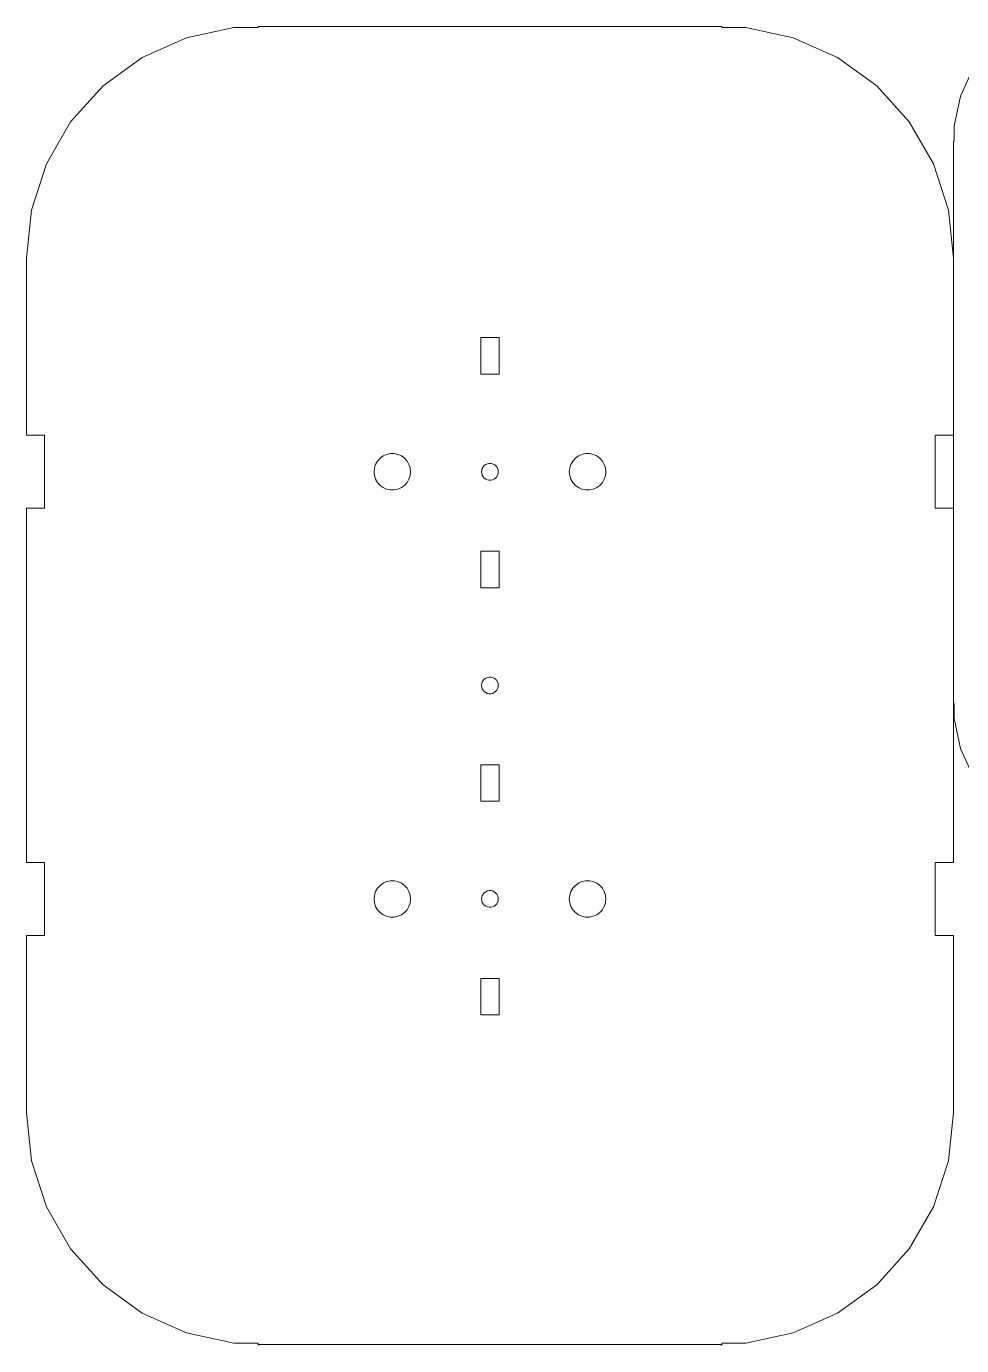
# Model space of a CAD drawing. Header units: centimetres. Extents: x -21.9 to 35.9, y -34.3 to 28.8.
# Drawn here: x -21.22 to -0.88, y -0.6 to 28.08 of the extents above; entities that cross this region are included whole.
import ezdxf

# ---------------------------------------------------------------- set-up
doc = ezdxf.new("R2010")
doc.units = ezdxf.units.CM
doc.header["$MEASUREMENT"] = 0
doc.layers.add('layer 1', color=7, linetype='Continuous')

msp = doc.modelspace()

# ---------------------------------------------------------------- linework, layer by layer
at = {"layer": 'layer 1', "color": 250, "lineweight": 9}
for points in [[(-18.7014, 27.40239), (-18.7014, 27.40239), (-17.73879, 27.83098), (-17.73879, 27.83098)], [(-17.73879, 27.83098), (-17.73879, 27.83098), (-16.70811, 28.05005), (-16.70811, 28.05005)], [(-16.70811, 28.05005), (-16.70811, 28.05005), (-16.18125, 28.05005), (-16.18125, 28.05005)], [(-16.18125, 28.05005), (-16.18125, 28.05005), (-16.18125, 28.07764), (-16.18125, 28.07764)], [(-16.18125, 28.07764), (-16.18125, 28.07764), (-6.10062, 28.07764), (-6.10062, 28.07764)], [(-6.10062, 28.07764), (-6.10062, 28.07764), (-6.10062, 28.05005), (-6.10062, 28.05005)], [(-6.10062, 28.05005), (-6.10062, 28.05005), (-5.57376, 28.05005), (-5.57376, 28.05005)], [(-5.57376, 28.05005), (-5.57376, 28.05005), (-4.54309, 27.83098), (-4.54309, 27.83098)], [(-4.54309, 27.83098), (-4.54309, 27.83098), (-3.58048, 27.40239), (-3.58048, 27.40239)], [(-19.55387, 26.78303), (-19.55387, 26.78303), (-18.7014, 27.40239), (-18.7014, 27.40239)], [(-3.58048, 27.40239), (-3.58048, 27.40239), (-2.72796, 26.78303), (-2.72796, 26.78303)], [(-0.90488, 26.56352), (-0.90488, 26.56352), (-0.63493, 27.16994), (-0.63493, 27.16994)], [(-20.25895, 25.99996), (-20.25895, 25.99996), (-19.55387, 26.78303), (-19.55387, 26.78303)], [(-2.72796, 26.78303), (-2.72796, 26.78303), (-2.02288, 25.99996), (-2.02288, 25.99996)], [(-1.04289, 25.91427), (-1.04289, 25.91427), (-0.90488, 26.56352), (-0.90488, 26.56352)], [(-20.78581, 25.0874), (-20.78581, 25.0874), (-20.25895, 25.99996), (-20.25895, 25.99996)], [(-2.02288, 25.99996), (-2.02288, 25.99996), (-1.49606, 25.0874), (-1.49606, 25.0874)], [(-1.04289, 25.58242), (-1.04289, 25.58242), (-1.04289, 25.91427), (-1.04289, 25.91427)], [(-1.06033, 23.03732), (-1.06033, 23.03732), (-1.06033, 25.58242), (-1.06033, 25.58242)], [(-1.06025, 25.58242), (-1.06025, 25.58242), (-1.04289, 25.58242), (-1.04289, 25.58242)], [(-21.11142, 24.08527), (-21.11142, 24.08527), (-20.78581, 25.0874), (-20.78581, 25.0874)], [(-1.49606, 25.0874), (-1.49606, 25.0874), (-1.17043, 24.08527), (-1.17043, 24.08527)], [(-21.22156, 23.03732), (-21.22156, 23.03732), (-21.11142, 24.08527), (-21.11142, 24.08527)], [(-1.17043, 24.08527), (-1.17043, 24.08527), (-1.06025, 23.03732), (-1.06025, 23.03732)], [(-21.22156, 19.18764), (-21.22156, 19.18764), (-21.22156, 23.03732), (-21.22156, 23.03732)], [(-1.06025, 23.03732), (-1.06025, 23.03732), (-1.06025, 19.18764), (-1.06025, 19.18764)], [(-11.33937, 20.51717), (-11.33937, 20.51717), (-11.33937, 21.31092), (-11.33937, 21.31092)], [(-11.33937, 21.31092), (-11.33937, 21.31092), (-10.9425, 21.31092), (-10.9425, 21.31092)], [(-10.9425, 21.31092), (-10.9425, 21.31092), (-10.9425, 20.51717), (-10.9425, 20.51717)], [(-10.9425, 20.51717), (-10.9425, 20.51717), (-11.33937, 20.51717), (-11.33937, 20.51717)], [(-20.82469, 19.18764), (-20.82469, 19.18764), (-21.22156, 19.18764), (-21.22156, 19.18764)], [(-20.82469, 17.60014), (-20.82469, 17.60014), (-20.82469, 19.18764), (-20.82469, 19.18764)], [(-1.06025, 19.18764), (-1.06025, 19.18764), (-1.45713, 19.18764), (-1.45713, 19.18764)], [(-1.45713, 19.18764), (-1.45713, 19.18764), (-1.45713, 17.60014), (-1.45713, 17.60014)], [(-1.06025, 17.60014), (-1.06025, 17.60014), (-1.06025, 19.18764), (-1.06025, 19.18764)], [(-13.5853, 18.62719), (-13.5853, 18.62719), (-13.52978, 18.68882), (-13.52978, 18.68882)], [(-13.52978, 18.68882), (-13.52978, 18.68882), (-13.46265, 18.7376), (-13.46265, 18.7376)], [(-13.46265, 18.7376), (-13.46265, 18.7376), (-13.38686, 18.77133), (-13.38686, 18.77133)], [(-13.38686, 18.77133), (-13.38686, 18.77133), (-13.3057, 18.7886), (-13.3057, 18.7886)], [(-13.3057, 18.7886), (-13.3057, 18.7886), (-13.22274, 18.7886), (-13.22274, 18.7886)], [(-13.22274, 18.7886), (-13.22274, 18.7886), (-13.14157, 18.77133), (-13.14157, 18.77133)], [(-13.14157, 18.77133), (-13.14157, 18.77133), (-13.06578, 18.7376), (-13.06578, 18.7376)], [(-13.06578, 18.7376), (-13.06578, 18.7376), (-12.99865, 18.68882), (-12.99865, 18.68882)], [(-12.99865, 18.68882), (-12.99865, 18.68882), (-12.94313, 18.62719), (-12.94313, 18.62719)], [(-9.33873, 18.62719), (-9.33873, 18.62719), (-9.28322, 18.68882), (-9.28322, 18.68882)], [(-9.28322, 18.68882), (-9.28322, 18.68882), (-9.21609, 18.7376), (-9.21609, 18.7376)], [(-9.21609, 18.7376), (-9.21609, 18.7376), (-9.1403, 18.77133), (-9.1403, 18.77133)], [(-9.1403, 18.77133), (-9.1403, 18.77133), (-9.05913, 18.7886), (-9.05913, 18.7886)], [(-9.05913, 18.7886), (-9.05913, 18.7886), (-8.97617, 18.7886), (-8.97617, 18.7886)], [(-8.97617, 18.7886), (-8.97617, 18.7886), (-8.89501, 18.77133), (-8.89501, 18.77133)], [(-8.89501, 18.77133), (-8.89501, 18.77133), (-8.81921, 18.7376), (-8.81921, 18.7376)], [(-8.81921, 18.7376), (-8.81921, 18.7376), (-8.75208, 18.68882), (-8.75208, 18.68882)], [(-8.75208, 18.68882), (-8.75208, 18.68882), (-8.69657, 18.62719), (-8.69657, 18.62719)], [(-13.66109, 18.39389), (-13.66109, 18.39389), (-13.65241, 18.4764), (-13.65241, 18.4764)], [(-13.65241, 18.31138), (-13.65241, 18.31138), (-13.66109, 18.39389), (-13.66109, 18.39389)], [(-13.65241, 18.4764), (-13.65241, 18.4764), (-13.62678, 18.55532), (-13.62678, 18.55532)], [(-13.62678, 18.55532), (-13.62678, 18.55532), (-13.5853, 18.62719), (-13.5853, 18.62719)], [(-12.94313, 18.62719), (-12.94313, 18.62719), (-12.90165, 18.55532), (-12.90165, 18.55532)], [(-12.90165, 18.55532), (-12.90165, 18.55532), (-12.87602, 18.4764), (-12.87602, 18.4764)], [(-12.87602, 18.4764), (-12.87602, 18.4764), (-12.86734, 18.39389), (-12.86734, 18.39389)], [(-12.86734, 18.39389), (-12.86734, 18.39389), (-12.87602, 18.31138), (-12.87602, 18.31138)], [(-11.32349, 18.39389), (-11.32349, 18.39389), (-11.31951, 18.43187), (-11.31951, 18.43187)], [(-11.31951, 18.35595), (-11.31951, 18.35595), (-11.32349, 18.39389), (-11.32349, 18.39389)], [(-11.31951, 18.43187), (-11.31951, 18.43187), (-11.30771, 18.46816), (-11.30771, 18.46816)], [(-11.30771, 18.46816), (-11.30771, 18.46816), (-11.28862, 18.50122), (-11.28862, 18.50122)], [(-11.28862, 18.50122), (-11.28862, 18.50122), (-11.2631, 18.52956), (-11.2631, 18.52956)], [(-11.2631, 18.52956), (-11.2631, 18.52956), (-11.23221, 18.552), (-11.23221, 18.552)], [(-11.23221, 18.552), (-11.23221, 18.552), (-11.19735, 18.56754), (-11.19735, 18.56754)], [(-11.19735, 18.56754), (-11.19735, 18.56754), (-11.16002, 18.57546), (-11.16002, 18.57546)], [(-11.16002, 18.57546), (-11.16002, 18.57546), (-11.12185, 18.57546), (-11.12185, 18.57546)], [(-11.12185, 18.57546), (-11.12185, 18.57546), (-11.08452, 18.56754), (-11.08452, 18.56754)], [(-11.08452, 18.56754), (-11.08452, 18.56754), (-11.04966, 18.552), (-11.04966, 18.552)], [(-11.04966, 18.552), (-11.04966, 18.552), (-11.01877, 18.52956), (-11.01877, 18.52956)], [(-11.01877, 18.52956), (-11.01877, 18.52956), (-10.99324, 18.50122), (-10.99324, 18.50122)], [(-10.99324, 18.50122), (-10.99324, 18.50122), (-10.97415, 18.46816), (-10.97415, 18.46816)], [(-10.97415, 18.46816), (-10.97415, 18.46816), (-10.96236, 18.43187), (-10.96236, 18.43187)], [(-10.96236, 18.43187), (-10.96236, 18.43187), (-10.95838, 18.39389), (-10.95838, 18.39389)], [(-10.95838, 18.39389), (-10.95838, 18.39389), (-10.96236, 18.35595), (-10.96236, 18.35595)], [(-9.41453, 18.39389), (-9.41453, 18.39389), (-9.40585, 18.4764), (-9.40585, 18.4764)], [(-9.40585, 18.31138), (-9.40585, 18.31138), (-9.41453, 18.39389), (-9.41453, 18.39389)], [(-9.40585, 18.4764), (-9.40585, 18.4764), (-9.38021, 18.55532), (-9.38021, 18.55532)], [(-9.38021, 18.55532), (-9.38021, 18.55532), (-9.33873, 18.62719), (-9.33873, 18.62719)], [(-8.69657, 18.62719), (-8.69657, 18.62719), (-8.65509, 18.55532), (-8.65509, 18.55532)], [(-8.65509, 18.55532), (-8.65509, 18.55532), (-8.62946, 18.4764), (-8.62946, 18.4764)], [(-8.62946, 18.4764), (-8.62946, 18.4764), (-8.62078, 18.39389), (-8.62078, 18.39389)], [(-8.62078, 18.39389), (-8.62078, 18.39389), (-8.62946, 18.31138), (-8.62946, 18.31138)], [(-13.62678, 18.23248), (-13.62678, 18.23248), (-13.65241, 18.31138), (-13.65241, 18.31138)], [(-13.5853, 18.16062), (-13.5853, 18.16062), (-13.62678, 18.23248), (-13.62678, 18.23248)], [(-13.52978, 18.09897), (-13.52978, 18.09897), (-13.5853, 18.16062), (-13.5853, 18.16062)], [(-13.46265, 18.05019), (-13.46265, 18.05019), (-13.52978, 18.09897), (-13.52978, 18.09897)], [(-12.99865, 18.09897), (-12.99865, 18.09897), (-13.06578, 18.05019), (-13.06578, 18.05019)], [(-12.94313, 18.16062), (-12.94313, 18.16062), (-12.99865, 18.09897), (-12.99865, 18.09897)], [(-12.90165, 18.23248), (-12.90165, 18.23248), (-12.94313, 18.16062), (-12.94313, 18.16062)], [(-12.87602, 18.31138), (-12.87602, 18.31138), (-12.90165, 18.23248), (-12.90165, 18.23248)], [(-11.30771, 18.31965), (-11.30771, 18.31965), (-11.31951, 18.35595), (-11.31951, 18.35595)], [(-11.28862, 18.28657), (-11.28862, 18.28657), (-11.30771, 18.31965), (-11.30771, 18.31965)], [(-11.2631, 18.25823), (-11.2631, 18.25823), (-11.28862, 18.28657), (-11.28862, 18.28657)], [(-11.23221, 18.23579), (-11.23221, 18.23579), (-11.2631, 18.25823), (-11.2631, 18.25823)], [(-11.19735, 18.22025), (-11.19735, 18.22025), (-11.23221, 18.23579), (-11.23221, 18.23579)], [(-11.16002, 18.21234), (-11.16002, 18.21234), (-11.19735, 18.22025), (-11.19735, 18.22025)], [(-11.12185, 18.21234), (-11.12185, 18.21234), (-11.16002, 18.21234), (-11.16002, 18.21234)], [(-11.08452, 18.22025), (-11.08452, 18.22025), (-11.12185, 18.21234), (-11.12185, 18.21234)], [(-11.04966, 18.23579), (-11.04966, 18.23579), (-11.08452, 18.22025), (-11.08452, 18.22025)], [(-11.01877, 18.25823), (-11.01877, 18.25823), (-11.04966, 18.23579), (-11.04966, 18.23579)], [(-10.99324, 18.28657), (-10.99324, 18.28657), (-11.01877, 18.25823), (-11.01877, 18.25823)], [(-10.97415, 18.31965), (-10.97415, 18.31965), (-10.99324, 18.28657), (-10.99324, 18.28657)], [(-10.96236, 18.35595), (-10.96236, 18.35595), (-10.97415, 18.31965), (-10.97415, 18.31965)], [(-9.38021, 18.23248), (-9.38021, 18.23248), (-9.40585, 18.31138), (-9.40585, 18.31138)], [(-9.33873, 18.16062), (-9.33873, 18.16062), (-9.38021, 18.23248), (-9.38021, 18.23248)], [(-9.28322, 18.09897), (-9.28322, 18.09897), (-9.33873, 18.16062), (-9.33873, 18.16062)], [(-9.21609, 18.05019), (-9.21609, 18.05019), (-9.28322, 18.09897), (-9.28322, 18.09897)], [(-8.75208, 18.09897), (-8.75208, 18.09897), (-8.81921, 18.05019), (-8.81921, 18.05019)], [(-8.69657, 18.16062), (-8.69657, 18.16062), (-8.75208, 18.09897), (-8.75208, 18.09897)], [(-8.65509, 18.23248), (-8.65509, 18.23248), (-8.69657, 18.16062), (-8.69657, 18.16062)], [(-8.62946, 18.31138), (-8.62946, 18.31138), (-8.65509, 18.23248), (-8.65509, 18.23248)], [(-13.38686, 18.01646), (-13.38686, 18.01646), (-13.46265, 18.05019), (-13.46265, 18.05019)], [(-13.3057, 17.99919), (-13.3057, 17.99919), (-13.38686, 18.01646), (-13.38686, 18.01646)], [(-13.22274, 17.99919), (-13.22274, 17.99919), (-13.3057, 17.99919), (-13.3057, 17.99919)], [(-13.14157, 18.01646), (-13.14157, 18.01646), (-13.22274, 17.99919), (-13.22274, 17.99919)], [(-13.06578, 18.05019), (-13.06578, 18.05019), (-13.14157, 18.01646), (-13.14157, 18.01646)], [(-9.1403, 18.01646), (-9.1403, 18.01646), (-9.21609, 18.05019), (-9.21609, 18.05019)], [(-9.05913, 17.99919), (-9.05913, 17.99919), (-9.1403, 18.01646), (-9.1403, 18.01646)], [(-8.97617, 17.99919), (-8.97617, 17.99919), (-9.05913, 17.99919), (-9.05913, 17.99919)], [(-8.89501, 18.01646), (-8.89501, 18.01646), (-8.97617, 17.99919), (-8.97617, 17.99919)], [(-8.81921, 18.05019), (-8.81921, 18.05019), (-8.89501, 18.01646), (-8.89501, 18.01646)], [(-21.22156, 9.90076), (-21.22156, 9.90076), (-21.22156, 17.60014), (-21.22156, 17.60014)], [(-21.22156, 17.60014), (-21.22156, 17.60014), (-20.82469, 17.60014), (-20.82469, 17.60014)], [(-1.45713, 17.60014), (-1.45713, 17.60014), (-1.06025, 17.60014), (-1.06025, 17.60014)], [(-1.06025, 17.60014), (-1.06025, 17.60014), (-1.06025, 9.90076), (-1.06025, 9.90076)], [(-11.33937, 15.87373), (-11.33937, 15.87373), (-11.33937, 16.66748), (-11.33937, 16.66748)], [(-11.33937, 16.66748), (-11.33937, 16.66748), (-10.9425, 16.66748), (-10.9425, 16.66748)], [(-10.9425, 16.66748), (-10.9425, 16.66748), (-10.9425, 15.87373), (-10.9425, 15.87373)], [(-10.9425, 15.87373), (-10.9425, 15.87373), (-11.33937, 15.87373), (-11.33937, 15.87373)], [(-11.32349, 13.75045), (-11.32349, 13.75045), (-11.31951, 13.78843), (-11.31951, 13.78843)], [(-11.31951, 13.78843), (-11.31951, 13.78843), (-11.30771, 13.82472), (-11.30771, 13.82472)], [(-11.30771, 13.82472), (-11.30771, 13.82472), (-11.28862, 13.85778), (-11.28862, 13.85778)], [(-11.28862, 13.85778), (-11.28862, 13.85778), (-11.2631, 13.88612), (-11.2631, 13.88612)], [(-11.2631, 13.88612), (-11.2631, 13.88612), (-11.23221, 13.90856), (-11.23221, 13.90856)], [(-11.23221, 13.90856), (-11.23221, 13.90856), (-11.19735, 13.9241), (-11.19735, 13.9241)], [(-11.19735, 13.9241), (-11.19735, 13.9241), (-11.16002, 13.93202), (-11.16002, 13.93202)], [(-11.16002, 13.93202), (-11.16002, 13.93202), (-11.12185, 13.93202), (-11.12185, 13.93202)], [(-11.12185, 13.93202), (-11.12185, 13.93202), (-11.08452, 13.9241), (-11.08452, 13.9241)], [(-11.08452, 13.9241), (-11.08452, 13.9241), (-11.04966, 13.90856), (-11.04966, 13.90856)], [(-11.04966, 13.90856), (-11.04966, 13.90856), (-11.01877, 13.88612), (-11.01877, 13.88612)], [(-11.01877, 13.88612), (-11.01877, 13.88612), (-10.99324, 13.85778), (-10.99324, 13.85778)], [(-10.99324, 13.85778), (-10.99324, 13.85778), (-10.97415, 13.82472), (-10.97415, 13.82472)], [(-10.97415, 13.82472), (-10.97415, 13.82472), (-10.96236, 13.78843), (-10.96236, 13.78843)], [(-10.96236, 13.78843), (-10.96236, 13.78843), (-10.95838, 13.75045), (-10.95838, 13.75045)], [(-11.31951, 13.71251), (-11.31951, 13.71251), (-11.32349, 13.75045), (-11.32349, 13.75045)], [(-11.30771, 13.67621), (-11.30771, 13.67621), (-11.31951, 13.71251), (-11.31951, 13.71251)], [(-11.28862, 13.64313), (-11.28862, 13.64313), (-11.30771, 13.67621), (-11.30771, 13.67621)], [(-11.2631, 13.6148), (-11.2631, 13.6148), (-11.28862, 13.64313), (-11.28862, 13.64313)], [(-11.23221, 13.59235), (-11.23221, 13.59235), (-11.2631, 13.6148), (-11.2631, 13.6148)], [(-11.19735, 13.57682), (-11.19735, 13.57682), (-11.23221, 13.59235), (-11.23221, 13.59235)], [(-11.16002, 13.5689), (-11.16002, 13.5689), (-11.19735, 13.57682), (-11.19735, 13.57682)], [(-11.12185, 13.5689), (-11.12185, 13.5689), (-11.16002, 13.5689), (-11.16002, 13.5689)], [(-11.08452, 13.57682), (-11.08452, 13.57682), (-11.12185, 13.5689), (-11.12185, 13.5689)], [(-11.04966, 13.59235), (-11.04966, 13.59235), (-11.08452, 13.57682), (-11.08452, 13.57682)], [(-11.01877, 13.6148), (-11.01877, 13.6148), (-11.04966, 13.59235), (-11.04966, 13.59235)], [(-10.99324, 13.64313), (-10.99324, 13.64313), (-11.01877, 13.6148), (-11.01877, 13.6148)], [(-10.97415, 13.67621), (-10.97415, 13.67621), (-10.99324, 13.64313), (-10.99324, 13.64313)], [(-10.96236, 13.71251), (-10.96236, 13.71251), (-10.97415, 13.67621), (-10.97415, 13.67621)], [(-10.95838, 13.75045), (-10.95838, 13.75045), (-10.96236, 13.71251), (-10.96236, 13.71251)], [(-1.04289, 13.35867), (-1.04289, 13.35867), (-1.06025, 13.35867), (-1.06025, 13.35867)], [(-1.04289, 13.02679), (-1.04289, 13.02679), (-1.04289, 13.35867), (-1.04289, 13.35867)], [(-0.90488, 12.37752), (-0.90488, 12.37752), (-1.04289, 13.02679), (-1.04289, 13.02679)], [(-0.63493, 11.77117), (-0.63493, 11.77117), (-0.90488, 12.37752), (-0.90488, 12.37752)], [(-11.33937, 11.23029), (-11.33937, 11.23029), (-11.33937, 12.02404), (-11.33937, 12.02404)], [(-11.33937, 12.02404), (-11.33937, 12.02404), (-10.9425, 12.02404), (-10.9425, 12.02404)], [(-10.9425, 12.02404), (-10.9425, 12.02404), (-10.9425, 11.23029), (-10.9425, 11.23029)], [(-10.9425, 11.23029), (-10.9425, 11.23029), (-11.33937, 11.23029), (-11.33937, 11.23029)], [(-20.82469, 9.90076), (-20.82469, 9.90076), (-21.22156, 9.90076), (-21.22156, 9.90076)], [(-20.82469, 8.31326), (-20.82469, 8.31326), (-20.82469, 9.90076), (-20.82469, 9.90076)], [(-1.06025, 9.90076), (-1.06025, 9.90076), (-1.45713, 9.90076), (-1.45713, 9.90076)], [(-1.45713, 9.90076), (-1.45713, 9.90076), (-1.45713, 8.31326), (-1.45713, 8.31326)], [(-13.46265, 9.45072), (-13.46265, 9.45072), (-13.38686, 9.48446), (-13.38686, 9.48446)], [(-13.38686, 9.48446), (-13.38686, 9.48446), (-13.3057, 9.50172), (-13.3057, 9.50172)], [(-13.3057, 9.50172), (-13.3057, 9.50172), (-13.22274, 9.50172), (-13.22274, 9.50172)], [(-13.22274, 9.50172), (-13.22274, 9.50172), (-13.14157, 9.48446), (-13.14157, 9.48446)], [(-13.14157, 9.48446), (-13.14157, 9.48446), (-13.06578, 9.45072), (-13.06578, 9.45072)], [(-9.21609, 9.45072), (-9.21609, 9.45072), (-9.1403, 9.48446), (-9.1403, 9.48446)], [(-9.1403, 9.48446), (-9.1403, 9.48446), (-9.05913, 9.50172), (-9.05913, 9.50172)], [(-9.05913, 9.50172), (-9.05913, 9.50172), (-8.97617, 9.50172), (-8.97617, 9.50172)], [(-8.97617, 9.50172), (-8.97617, 9.50172), (-8.89501, 9.48446), (-8.89501, 9.48446)], [(-8.89501, 9.48446), (-8.89501, 9.48446), (-8.81921, 9.45072), (-8.81921, 9.45072)], [(-13.66109, 9.10701), (-13.66109, 9.10701), (-13.65241, 9.18952), (-13.65241, 9.18952)], [(-13.65241, 9.18952), (-13.65241, 9.18952), (-13.62678, 9.26844), (-13.62678, 9.26844)], [(-13.62678, 9.26844), (-13.62678, 9.26844), (-13.5853, 9.34031), (-13.5853, 9.34031)], [(-13.5853, 9.34031), (-13.5853, 9.34031), (-13.52978, 9.40195), (-13.52978, 9.40195)], [(-13.52978, 9.40195), (-13.52978, 9.40195), (-13.46265, 9.45072), (-13.46265, 9.45072)], [(-13.06578, 9.45072), (-13.06578, 9.45072), (-12.99865, 9.40195), (-12.99865, 9.40195)], [(-12.99865, 9.40195), (-12.99865, 9.40195), (-12.94313, 9.34031), (-12.94313, 9.34031)], [(-12.94313, 9.34031), (-12.94313, 9.34031), (-12.90165, 9.26844), (-12.90165, 9.26844)], [(-12.90165, 9.26844), (-12.90165, 9.26844), (-12.87602, 9.18952), (-12.87602, 9.18952)], [(-12.87602, 9.18952), (-12.87602, 9.18952), (-12.86734, 9.10701), (-12.86734, 9.10701)], [(-11.31951, 9.14499), (-11.31951, 9.14499), (-11.30771, 9.18129), (-11.30771, 9.18129)], [(-11.30771, 9.18129), (-11.30771, 9.18129), (-11.28862, 9.21435), (-11.28862, 9.21435)], [(-11.28862, 9.21435), (-11.28862, 9.21435), (-11.2631, 9.24268), (-11.2631, 9.24268)], [(-11.2631, 9.24268), (-11.2631, 9.24268), (-11.23221, 9.26513), (-11.23221, 9.26513)], [(-11.23221, 9.26513), (-11.23221, 9.26513), (-11.19735, 9.28066), (-11.19735, 9.28066)], [(-11.19735, 9.28066), (-11.19735, 9.28066), (-11.16002, 9.28858), (-11.16002, 9.28858)], [(-11.16002, 9.28858), (-11.16002, 9.28858), (-11.12185, 9.28858), (-11.12185, 9.28858)], [(-11.12185, 9.28858), (-11.12185, 9.28858), (-11.08452, 9.28066), (-11.08452, 9.28066)], [(-11.08452, 9.28066), (-11.08452, 9.28066), (-11.04966, 9.26513), (-11.04966, 9.26513)], [(-11.04966, 9.26513), (-11.04966, 9.26513), (-11.01877, 9.24268), (-11.01877, 9.24268)], [(-11.01877, 9.24268), (-11.01877, 9.24268), (-10.99324, 9.21435), (-10.99324, 9.21435)], [(-10.99324, 9.21435), (-10.99324, 9.21435), (-10.97415, 9.18129), (-10.97415, 9.18129)], [(-10.97415, 9.18129), (-10.97415, 9.18129), (-10.96236, 9.14499), (-10.96236, 9.14499)], [(-9.41453, 9.10701), (-9.41453, 9.10701), (-9.40585, 9.18952), (-9.40585, 9.18952)], [(-9.40585, 9.18952), (-9.40585, 9.18952), (-9.38021, 9.26844), (-9.38021, 9.26844)], [(-9.38021, 9.26844), (-9.38021, 9.26844), (-9.33873, 9.34031), (-9.33873, 9.34031)], [(-9.33873, 9.34031), (-9.33873, 9.34031), (-9.28322, 9.40195), (-9.28322, 9.40195)], [(-9.28322, 9.40195), (-9.28322, 9.40195), (-9.21609, 9.45072), (-9.21609, 9.45072)], [(-8.81921, 9.45072), (-8.81921, 9.45072), (-8.75208, 9.40195), (-8.75208, 9.40195)], [(-8.75208, 9.40195), (-8.75208, 9.40195), (-8.69657, 9.34031), (-8.69657, 9.34031)], [(-8.69657, 9.34031), (-8.69657, 9.34031), (-8.65509, 9.26844), (-8.65509, 9.26844)], [(-8.65509, 9.26844), (-8.65509, 9.26844), (-8.62946, 9.18952), (-8.62946, 9.18952)], [(-8.62946, 9.18952), (-8.62946, 9.18952), (-8.62078, 9.10701), (-8.62078, 9.10701)], [(-13.65241, 9.0245), (-13.65241, 9.0245), (-13.66109, 9.10701), (-13.66109, 9.10701)], [(-13.62678, 8.9456), (-13.62678, 8.9456), (-13.65241, 9.0245), (-13.65241, 9.0245)], [(-13.5853, 8.87375), (-13.5853, 8.87375), (-13.62678, 8.9456), (-13.62678, 8.9456)], [(-12.90165, 8.9456), (-12.90165, 8.9456), (-12.94313, 8.87375), (-12.94313, 8.87375)], [(-12.87602, 9.0245), (-12.87602, 9.0245), (-12.90165, 8.9456), (-12.90165, 8.9456)], [(-12.86734, 9.10701), (-12.86734, 9.10701), (-12.87602, 9.0245), (-12.87602, 9.0245)], [(-11.32349, 9.10701), (-11.32349, 9.10701), (-11.31951, 9.14499), (-11.31951, 9.14499)], [(-11.31951, 9.06907), (-11.31951, 9.06907), (-11.32349, 9.10701), (-11.32349, 9.10701)], [(-11.30771, 9.03278), (-11.30771, 9.03278), (-11.31951, 9.06907), (-11.31951, 9.06907)], [(-11.28862, 8.9997), (-11.28862, 8.9997), (-11.30771, 9.03278), (-11.30771, 9.03278)], [(-11.2631, 8.97136), (-11.2631, 8.97136), (-11.28862, 8.9997), (-11.28862, 8.9997)], [(-11.23221, 8.94892), (-11.23221, 8.94892), (-11.2631, 8.97136), (-11.2631, 8.97136)], [(-11.19735, 8.93338), (-11.19735, 8.93338), (-11.23221, 8.94892), (-11.23221, 8.94892)], [(-11.16002, 8.92546), (-11.16002, 8.92546), (-11.19735, 8.93338), (-11.19735, 8.93338)], [(-11.12185, 8.92546), (-11.12185, 8.92546), (-11.16002, 8.92546), (-11.16002, 8.92546)], [(-11.08452, 8.93338), (-11.08452, 8.93338), (-11.12185, 8.92546), (-11.12185, 8.92546)], [(-11.04966, 8.94892), (-11.04966, 8.94892), (-11.08452, 8.93338), (-11.08452, 8.93338)], [(-11.01877, 8.97136), (-11.01877, 8.97136), (-11.04966, 8.94892), (-11.04966, 8.94892)], [(-10.99324, 8.9997), (-10.99324, 8.9997), (-11.01877, 8.97136), (-11.01877, 8.97136)], [(-10.97415, 9.03278), (-10.97415, 9.03278), (-10.99324, 8.9997), (-10.99324, 8.9997)], [(-10.96236, 9.06907), (-10.96236, 9.06907), (-10.97415, 9.03278), (-10.97415, 9.03278)], [(-10.96236, 9.14499), (-10.96236, 9.14499), (-10.95838, 9.10701), (-10.95838, 9.10701)], [(-10.95838, 9.10701), (-10.95838, 9.10701), (-10.96236, 9.06907), (-10.96236, 9.06907)], [(-9.40585, 9.0245), (-9.40585, 9.0245), (-9.41453, 9.10701), (-9.41453, 9.10701)], [(-9.38021, 8.9456), (-9.38021, 8.9456), (-9.40585, 9.0245), (-9.40585, 9.0245)], [(-9.33873, 8.87375), (-9.33873, 8.87375), (-9.38021, 8.9456), (-9.38021, 8.9456)], [(-8.65509, 8.9456), (-8.65509, 8.9456), (-8.69657, 8.87375), (-8.69657, 8.87375)], [(-8.62946, 9.0245), (-8.62946, 9.0245), (-8.65509, 8.9456), (-8.65509, 8.9456)], [(-8.62078, 9.10701), (-8.62078, 9.10701), (-8.62946, 9.0245), (-8.62946, 9.0245)], [(-13.52978, 8.81209), (-13.52978, 8.81209), (-13.5853, 8.87375), (-13.5853, 8.87375)], [(-13.46265, 8.76332), (-13.46265, 8.76332), (-13.52978, 8.81209), (-13.52978, 8.81209)], [(-13.38686, 8.72958), (-13.38686, 8.72958), (-13.46265, 8.76332), (-13.46265, 8.76332)], [(-13.3057, 8.71232), (-13.3057, 8.71232), (-13.38686, 8.72958), (-13.38686, 8.72958)], [(-13.22274, 8.71232), (-13.22274, 8.71232), (-13.3057, 8.71232), (-13.3057, 8.71232)], [(-13.14157, 8.72958), (-13.14157, 8.72958), (-13.22274, 8.71232), (-13.22274, 8.71232)], [(-13.06578, 8.76332), (-13.06578, 8.76332), (-13.14157, 8.72958), (-13.14157, 8.72958)], [(-12.99865, 8.81209), (-12.99865, 8.81209), (-13.06578, 8.76332), (-13.06578, 8.76332)], [(-12.94313, 8.87375), (-12.94313, 8.87375), (-12.99865, 8.81209), (-12.99865, 8.81209)], [(-9.28322, 8.81209), (-9.28322, 8.81209), (-9.33873, 8.87375), (-9.33873, 8.87375)], [(-9.21609, 8.76332), (-9.21609, 8.76332), (-9.28322, 8.81209), (-9.28322, 8.81209)], [(-9.1403, 8.72958), (-9.1403, 8.72958), (-9.21609, 8.76332), (-9.21609, 8.76332)], [(-9.05913, 8.71232), (-9.05913, 8.71232), (-9.1403, 8.72958), (-9.1403, 8.72958)], [(-8.97617, 8.71232), (-8.97617, 8.71232), (-9.05913, 8.71232), (-9.05913, 8.71232)], [(-8.89501, 8.72958), (-8.89501, 8.72958), (-8.97617, 8.71232), (-8.97617, 8.71232)], [(-8.81921, 8.76332), (-8.81921, 8.76332), (-8.89501, 8.72958), (-8.89501, 8.72958)], [(-8.75208, 8.81209), (-8.75208, 8.81209), (-8.81921, 8.76332), (-8.81921, 8.76332)], [(-8.69657, 8.87375), (-8.69657, 8.87375), (-8.75208, 8.81209), (-8.75208, 8.81209)], [(-21.22156, 4.46357), (-21.22156, 4.46357), (-21.22156, 8.31326), (-21.22156, 8.31326)], [(-21.22156, 8.31326), (-21.22156, 8.31326), (-20.82469, 8.31326), (-20.82469, 8.31326)], [(-1.45713, 8.31326), (-1.45713, 8.31326), (-1.06025, 8.31326), (-1.06025, 8.31326)], [(-1.06025, 8.31326), (-1.06025, 8.31326), (-1.06025, 4.46357), (-1.06025, 4.46357)], [(-11.33937, 6.58686), (-11.33937, 6.58686), (-11.33937, 7.38061), (-11.33937, 7.38061)], [(-11.33937, 7.38061), (-11.33937, 7.38061), (-10.9425, 7.38061), (-10.9425, 7.38061)], [(-10.9425, 7.38061), (-10.9425, 7.38061), (-10.9425, 6.58686), (-10.9425, 6.58686)], [(-10.9425, 6.58686), (-10.9425, 6.58686), (-11.33937, 6.58686), (-11.33937, 6.58686)], [(-21.11142, 3.41565), (-21.11142, 3.41565), (-21.22156, 4.46357), (-21.22156, 4.46357)], [(-1.06025, 4.46357), (-1.06025, 4.46357), (-1.17043, 3.41565), (-1.17043, 3.41565)], [(-20.78581, 2.41351), (-20.78581, 2.41351), (-21.11142, 3.41565), (-21.11142, 3.41565)], [(-1.17043, 3.41565), (-1.17043, 3.41565), (-1.49606, 2.41351), (-1.49606, 2.41351)], [(-20.25895, 1.50097), (-20.25895, 1.50097), (-20.78581, 2.41351), (-20.78581, 2.41351)], [(-1.49606, 2.41351), (-1.49606, 2.41351), (-2.02288, 1.50097), (-2.02288, 1.50097)], [(-19.55387, 0.7179), (-19.55387, 0.7179), (-20.25895, 1.50097), (-20.25895, 1.50097)], [(-2.02288, 1.50097), (-2.02288, 1.50097), (-2.72796, 0.7179), (-2.72796, 0.7179)], [(-18.7014, 0.09854), (-18.7014, 0.09854), (-19.55387, 0.7179), (-19.55387, 0.7179)], [(-2.72796, 0.7179), (-2.72796, 0.7179), (-3.58048, 0.09854), (-3.58048, 0.09854)], [(-17.73879, -0.33003), (-17.73879, -0.33003), (-18.7014, 0.09854), (-18.7014, 0.09854)], [(-3.58048, 0.09854), (-3.58048, 0.09854), (-4.54309, -0.33003), (-4.54309, -0.33003)], [(-16.70811, -0.54913), (-16.70811, -0.54913), (-17.73879, -0.33003), (-17.73879, -0.33003)], [(-16.18125, -0.54913), (-16.18125, -0.54913), (-16.70811, -0.54913), (-16.70811, -0.54913)], [(-16.18125, -0.57673), (-16.18125, -0.57673), (-16.18125, -0.54913), (-16.18125, -0.54913)], [(-5.57376, -0.54913), (-5.57376, -0.54913), (-6.10062, -0.54913), (-6.10062, -0.54913)], [(-6.10062, -0.54913), (-6.10062, -0.54913), (-6.10062, -0.57673), (-6.10062, -0.57673)], [(-4.54309, -0.33003), (-4.54309, -0.33003), (-5.57376, -0.54913), (-5.57376, -0.54913)], [(-6.10062, -0.57673), (-6.10062, -0.57673), (-16.18125, -0.57673), (-16.18125, -0.57673)], [(-16.18125, -0.60434), (-16.18125, -0.60434), (-16.18125, -0.57673), (-16.18125, -0.57673)], [(-6.10062, -0.57673), (-6.10062, -0.57673), (-6.10062, -0.60434), (-6.10062, -0.60434)]]:
    msp.add_open_spline(points, degree=3, dxfattribs=at)

doc.saveas('drawing.dxf')
